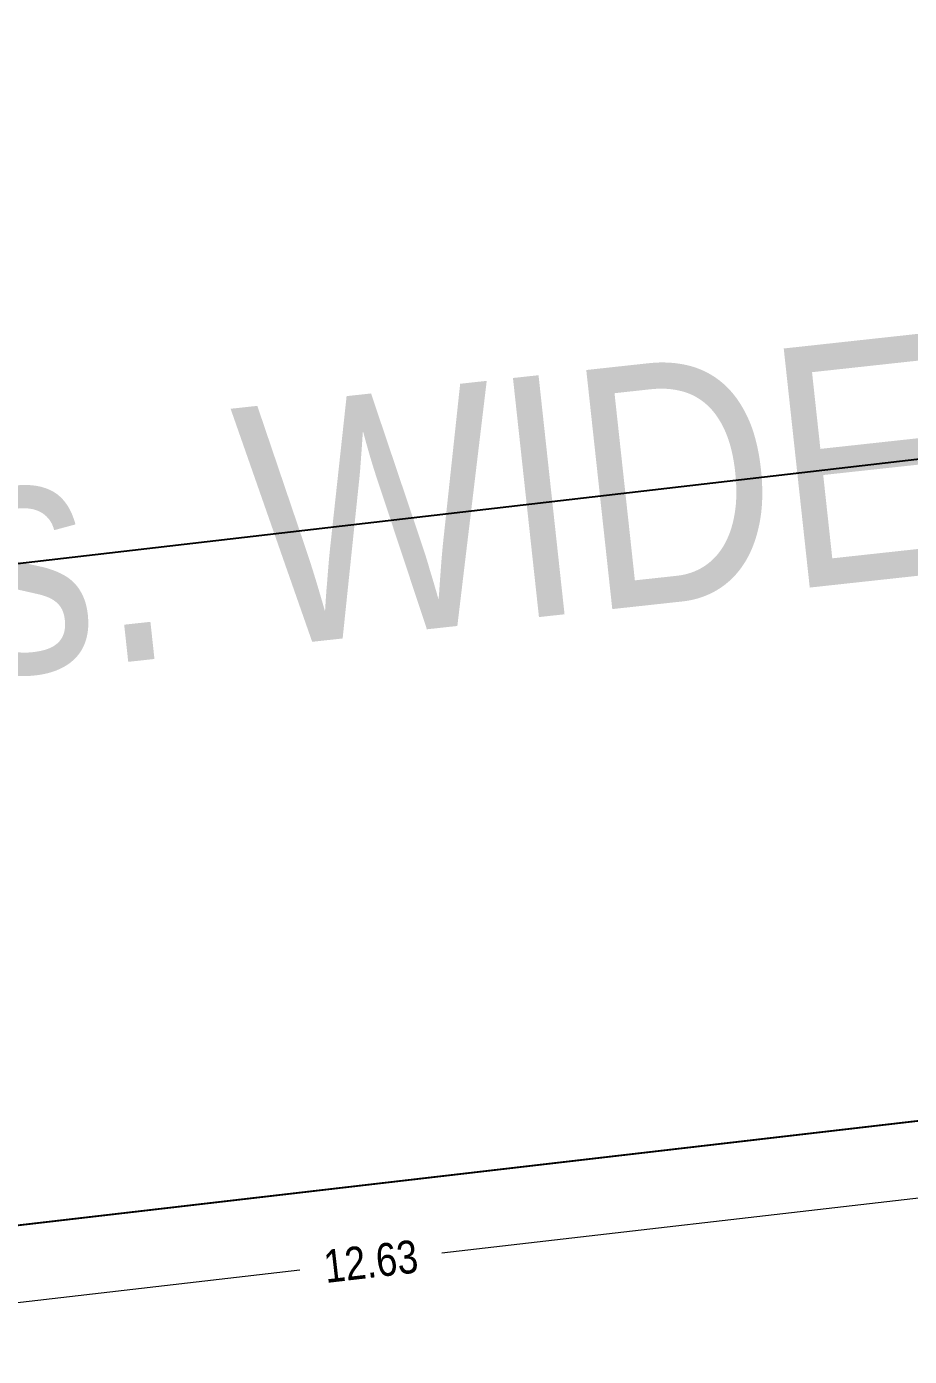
# Model space of a CAD drawing. Header units: millimetres. Extents: x 29397 to 29927, y 26123 to 26652.
# Drawn here: x 29786.3 to 29794.37, y 26201.92 to 26214.05 of the extents above; entities that cross this region are included whole.
import ezdxf

# ---------------------------------------------------------------- set-up
doc = ezdxf.new("R2010")
doc.units = ezdxf.units.MM
doc.header["$LTSCALE"] = 0.3
doc.linetypes.add('CENTER', pattern=[0])
for name, color, linetype in [('_IndivSubPlot', 180, 'Continuous'), ('_IndivSubPlot_DIMENSION', 7, 'Continuous'), ('_InternalRoad', 3, 'Continuous')]:
    doc.layers.add(name, color=color, linetype=linetype)
doc.layers.get('0').off()
doc.styles.add('PreDCRFont', font='ARIALN.TTF')
doc.dimstyles.new('PDCR-PLOT-INT', dxfattribs={"dimtxt": 0.3, "dimasz": 0.25, "dimexe": 0.25, "dimexo": 0.25, "dimgap": 0.25, "dimtad": 0, "dimzin": 0, "dimdsep": 46, "dimtxsty": 'PreDCRFont', "dimblk": 'OBLIQUE', "dimcen": 0.5, "dimdle": 0.1, "dimadec": 0, "dimazin": 0, "dimtfac": 1, "dimtix": 1, "dimtofl": 0, "dimtmove": 1, "dimatfit": 1, "dimfxl": 1, "dimtolj": 1, "dimtzin": 0, "dimlwd": 15, "dimarcsym": 0})

# ---------------------------------------------------------------- blocks, each defined once
blk = doc.blocks.new('_Oblique')
at = {"color": 0, "linetype": 'ByBlock', "lineweight": -2}
blk.add_line((-0.5, -0.5), (0.5, 0.5), dxfattribs=at)
blk = doc.blocks.new('*D831')
at = {"layer": '_IndivSubPlot_DIMENSION', "color": 0, "lineweight": 15, "transparency": 16777216}
for p, q in [((29795.82, 26203.523), (29790.097, 26202.86)), ((29783.076, 26202.046), (29788.799, 26202.71))]:
    blk.add_line(p, q, dxfattribs=at)
at = {"layer": '_IndivSubPlot_DIMENSION', "color": 0, "lineweight": 15, "transparency": 16777216, "xscale": 0.25, "yscale": 0.25, "zscale": 0.25}
for p, rotation in [((29795.721, 26203.512), 6.611440715231494), ((29783.175, 26202.058), 186.6114407152315)]:
    blk.add_blockref('_Oblique', p, dxfattribs=dict(at, rotation=rotation))
at = {"layer": '_IndivSubPlot_DIMENSION', "color": 0, "lineweight": 15, "transparency": 16777216, "insert": (29789.448, 26202.785), "char_height": 0.3, "attachment_point": 5, "rotation": 6.6114, "style": 'PreDCRFont'}
blk.add_mtext('\\A1;12.63', dxfattribs=at)

msp = doc.modelspace()

# ---------------------------------------------------------------- linework, layer by layer
at = {"layer": '_IndivSubPlot'}
msp.add_lwpolyline([(29795.64, 26204.207), (29783.094, 26202.753)], dxfattribs=at)
at = {"layer": '_InternalRoad'}
msp.add_lwpolyline([(29817.591, 26218.832), (29778.733, 26214.328), (29780.114, 26202.408), (29817.612, 26206.754)], close=True, dxfattribs=at)
at = {"layer": '_InternalRoad', "linetype": 'CENTER'}
msp.add_lwpolyline([(29779.423, 26208.368), (29817.602, 26212.793)], dxfattribs=at)

# ---------------------------------------------------------------- texts
at = {"layer": '_InternalRoad', "lineweight": 30, "style": 'PreDCRFont'}
msp.add_text('    12 Mts. WIDE PROPOSED ROAD', height=2.19456, rotation=6.2146, dxfattribs=at).set_placement((29776.724, 26207.113))

# ---------------------------------------------------------------- dimensions: what is measured, and where the dimension line sits
at = {"layer": '_IndivSubPlot_DIMENSION', "lineweight": 15}
dim = msp.add_aligned_dim(p1=(29795.721, 26203.512), p2=(29783.175, 26202.058), distance=0, text='12.63', dimstyle='PDCR-PLOT-INT', dxfattribs=at)
dim.commit()
dim.dimension.update_dxf_attribs({"geometry": '*D831', "text_midpoint": (29789.448, 26202.785)})

doc.saveas('drawing.dxf')
